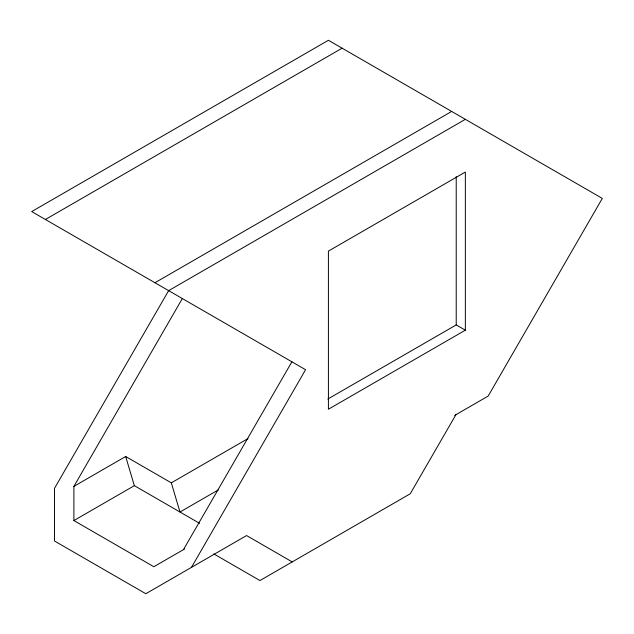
<?xml version="1.0" encoding="UTF-8"?>
<svg xmlns="http://www.w3.org/2000/svg" width="634" height="634" viewBox="0 0 634 634"><rect width="100%" height="100%" fill="white"/><g stroke="black" fill="none" stroke-linecap="round" stroke-linejoin="round"><path stroke-width="0.95" d="M184.494 549.036L153.84 566.733L73.893 520.569L73.893 486.389L182.338 298.551M183.448 549.638L291.894 361.8M191.468 567.375L305.588 369.709L31.7 211.582L328.412 40.275L602.3 198.402L488.18 396.068L454.657 415.421M455.901 414.699L410.253 493.767L259.94 580.546L213.864 553.95M45.394 219.483L342.106 48.184M154.95 282.74L451.662 111.433M465.356 119.335L168.644 290.641L54.524 488.307L54.524 541.016L145.82 593.725L246.571 535.556L292.219 561.914M73.893 486.389L125.667 456.496L171.315 482.846L179.993 512.026L218.437 489.828M73.893 520.569L134.345 485.668L199.552 523.319M171.315 482.846L248.013 438.569M327.841 399.032L456.226 324.909L465.356 330.179L465.356 172.052L328.412 251.112L328.412 409.239L465.356 330.179M125.667 456.496L134.345 485.668M456.226 176.664L456.226 324.909"/></g></svg>
